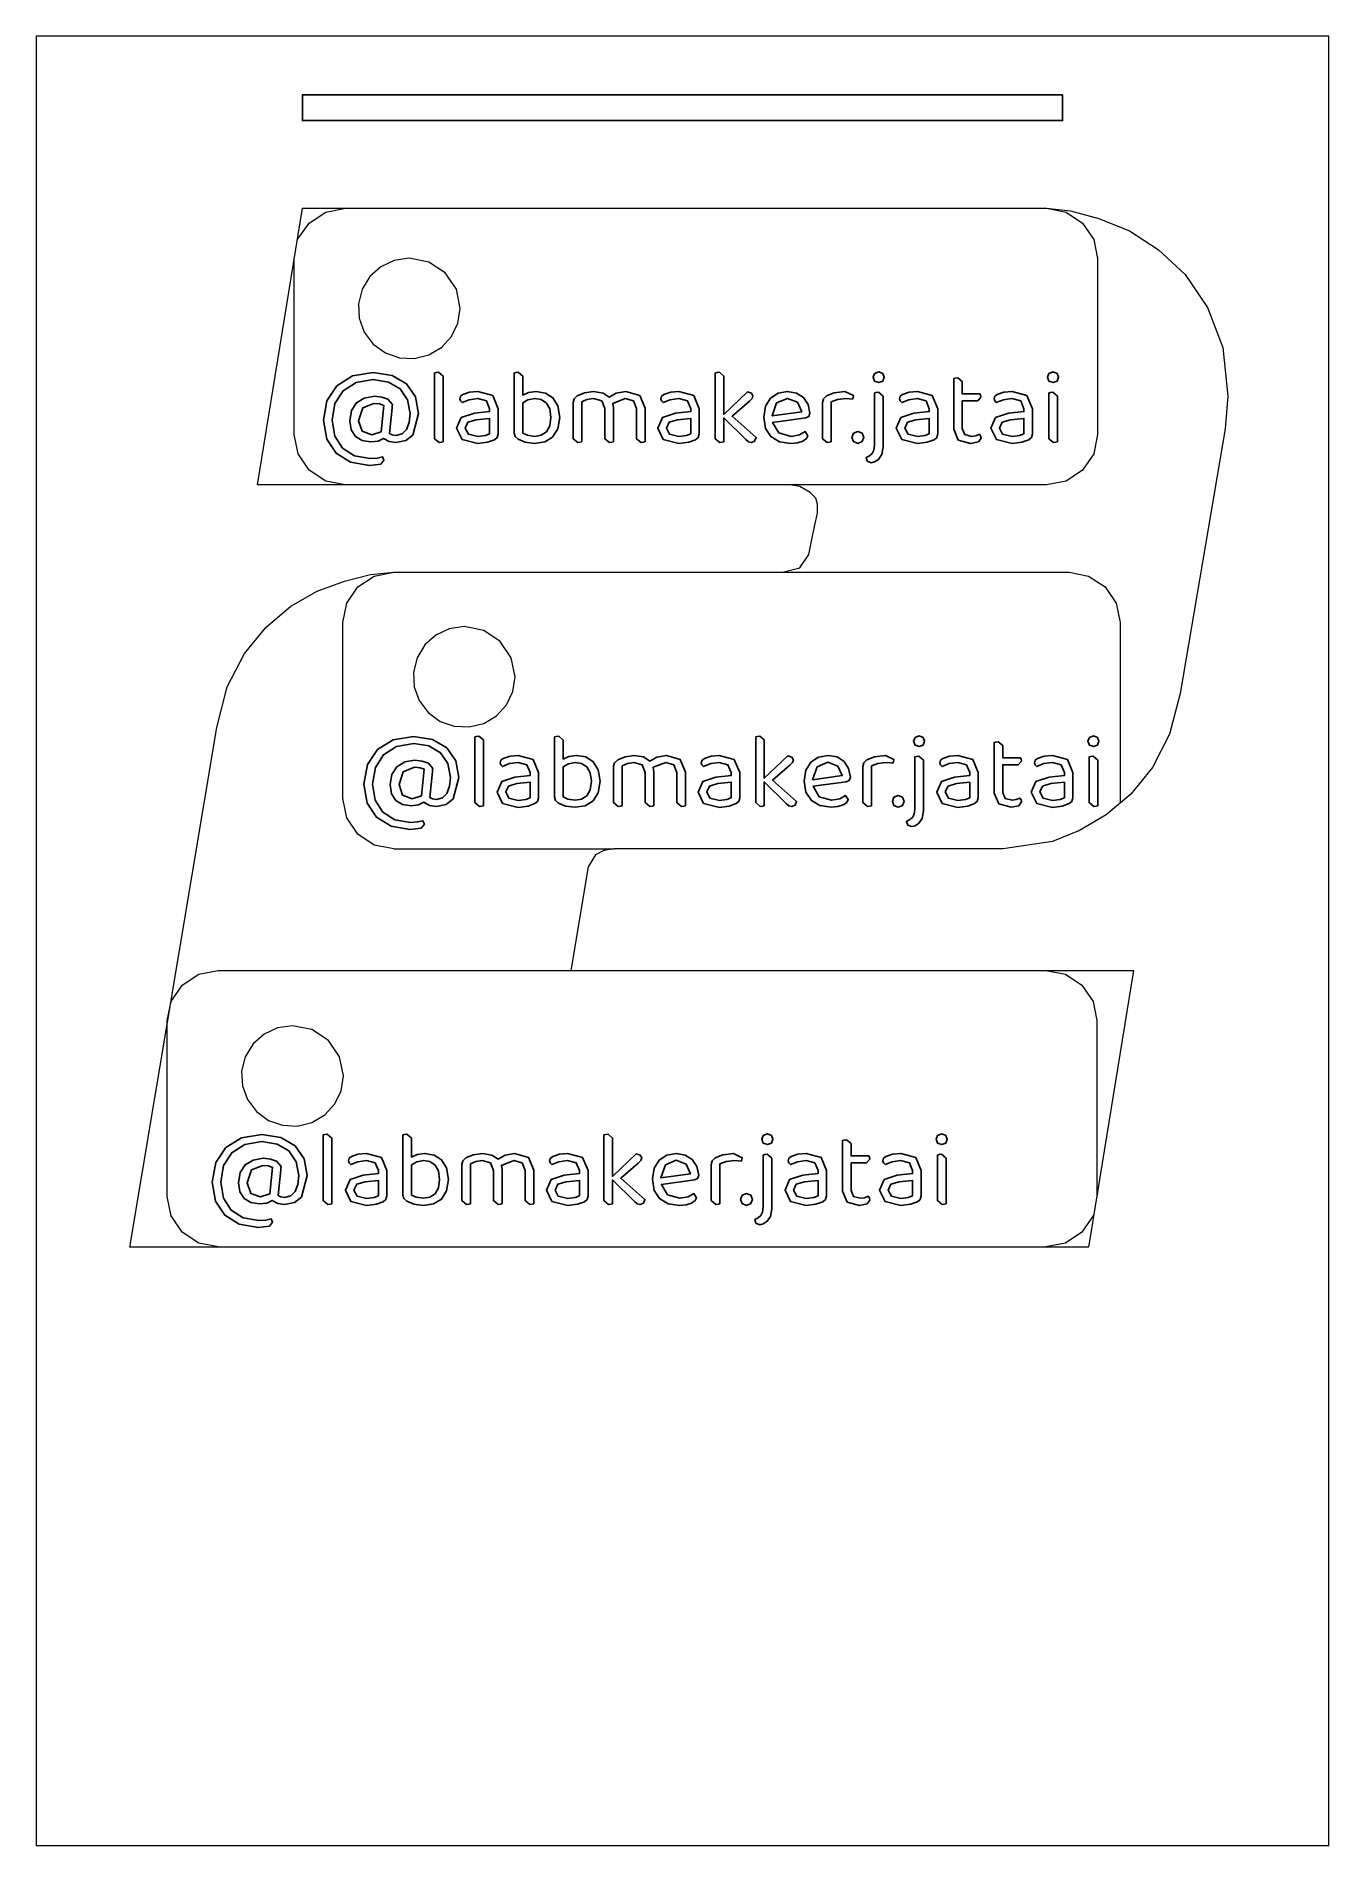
# Model space of a CAD drawing. Header units: millimetres. Extents: x 46.4 to 92.9, y 65 to 130.
import ezdxf

# ---------------------------------------------------------------- set-up
doc = ezdxf.new("R2010")
doc.units = ezdxf.units.MM
doc.layers.get('0').update_dxf_attribs({"linetype": 'CONTINUOUS', "lineweight": 25})
doc.layers.add('Corte', color=1, linetype='CONTINUOUS', lineweight=0)
doc.layers.add('Gravação', color=5, linetype='CONTINUOUS')

msp = doc.modelspace()

# ---------------------------------------------------------------- linework, layer by layer
for points in [[(59.217, 115.677), (59.349, 115.658), (59.57, 115.715), (59.728, 115.876), (59.825, 116.128), (59.856, 116.445), (59.763, 116.942), (59.496, 117.329), (59.081, 117.577), (58.535, 117.669), (57.923, 117.562), (57.454, 117.264), (57.159, 116.801), (57.055, 116.204), (57.152, 115.635), (57.431, 115.203), (57.861, 114.927), (58.419, 114.828), (58.678, 114.847), (58.868, 114.885), (58.919, 114.767), (58.802, 114.629), (58.395, 114.579), (57.721, 114.694), (57.202, 115.019), (56.865, 115.528), (56.749, 116.204), (56.873, 116.908), (57.233, 117.447), (57.795, 117.795), (58.531, 117.917), (59.213, 117.81), (59.725, 117.512), (60.05, 117.046), (60.162, 116.442), (59.957, 115.673), (59.702, 115.472), (59.349, 115.405), (59.108, 115.444), (58.903, 115.554), (58.709, 115.459), (58.442, 115.424), (58.132, 115.474), (57.896, 115.623), (57.744, 115.864), (57.69, 116.189), (57.752, 116.556), (57.934, 116.831), (58.213, 117.004), (58.581, 117.065), (58.845, 117.034), (59.062, 116.958), (59.221, 116.77), (59.217, 116.713), (59.213, 116.655), (59.12, 115.726)], [(60.984, 115.417), (60.899, 115.405), (60.732, 115.543), (60.732, 117.902), (60.79, 117.917), (60.875, 117.929), (61.042, 117.791), (61.042, 115.432)], [(64.72, 117.183), (64.987, 117.011), (65.165, 116.721), (65.231, 116.308), (65.165, 115.891), (64.979, 115.6), (64.696, 115.428), (64.332, 115.375), (63.987, 115.421), (63.739, 115.52), (63.627, 115.616), (63.596, 115.746), (63.596, 117.902), (63.654, 117.917), (63.743, 117.929), (63.906, 117.791), (63.906, 117.107), (64.107, 117.199), (64.386, 117.241), (64.386, 117.241)], [(71.071, 115.417), (70.986, 115.405), (70.819, 115.543), (70.819, 117.902), (70.877, 117.917), (70.966, 117.929), (71.129, 117.791), (71.129, 116.415), (71.978, 117.225), (72.121, 117.179), (72.175, 117.076), (72.141, 116.981), (72.048, 116.889), (71.424, 116.35), (72.288, 115.585), (72.234, 115.451), (72.117, 115.401), (72.009, 115.428), (71.912, 115.512), (71.129, 116.289), (71.129, 115.432), (71.129, 115.432)], [(76.543, 117.883), (76.69, 117.94), (76.833, 117.883), (76.887, 117.749), (76.833, 117.612), (76.69, 117.558), (76.543, 117.612), (76.488, 117.749), (76.488, 117.749)], [(79.55, 115.493), (79.383, 115.887), (79.383, 117.703), (79.441, 117.719), (79.53, 117.73), (79.693, 117.592), (79.693, 117.153), (80.329, 117.153), (80.352, 117.099), (80.364, 117.03), (80.247, 116.9), (79.693, 116.9), (79.693, 115.906), (79.778, 115.688), (80.026, 115.627), (80.173, 115.65), (80.309, 115.704), (80.352, 115.646), (80.371, 115.566), (80.27, 115.428), (79.991, 115.375), (79.991, 115.375)], [(82.805, 117.883), (82.952, 117.94), (83.096, 117.883), (83.15, 117.749), (83.096, 117.612), (82.952, 117.558), (82.805, 117.612), (82.751, 117.749), (82.751, 117.749)], [(62.825, 117.092), (63.022, 116.621), (63.022, 115.715), (62.988, 115.585), (62.891, 115.505), (62.643, 115.413), (62.294, 115.371), (61.728, 115.512), (61.531, 115.921), (61.697, 116.3), (62.166, 116.461), (62.716, 116.514), (62.716, 116.621), (62.6, 116.9), (62.286, 116.988), (61.98, 116.942), (61.724, 116.839), (61.666, 116.9), (61.643, 116.977), (61.67, 117.065), (61.755, 117.13), (61.995, 117.21), (62.29, 117.241), (62.29, 117.241)], [(67.878, 116.9), (67.587, 116.988), (67.138, 116.812), (67.161, 116.648), (67.161, 115.432), (67.099, 115.417), (67.018, 115.405), (66.851, 115.543), (66.851, 116.625), (66.742, 116.9), (66.448, 116.988), (66.212, 116.95), (66.026, 116.862), (66.026, 115.432), (65.967, 115.417), (65.882, 115.405), (65.716, 115.543), (65.716, 116.847), (65.747, 116.973), (65.863, 117.08), (66.126, 117.191), (66.452, 117.241), (66.789, 117.183), (67.014, 117.034), (67.266, 117.18), (67.611, 117.241), (68.11, 117.092), (68.296, 116.64), (68.296, 115.432), (68.234, 115.417), (68.153, 115.405), (67.986, 115.543), (67.986, 116.625), (67.986, 116.625)], [(70.048, 117.092), (70.246, 116.621), (70.246, 115.715), (70.211, 115.585), (70.114, 115.505), (69.866, 115.413), (69.517, 115.371), (68.951, 115.512), (68.754, 115.921), (68.92, 116.3), (69.389, 116.461), (69.94, 116.514), (69.94, 116.621), (69.823, 116.9), (69.509, 116.988), (69.203, 116.942), (68.948, 116.839), (68.889, 116.9), (68.866, 116.977), (68.893, 117.065), (68.978, 117.13), (69.219, 117.21), (69.513, 117.241), (69.513, 117.241)], [(73.1, 115.752), (73.547, 115.627), (73.842, 115.681), (74.051, 115.795), (74.144, 115.65), (74.094, 115.547), (73.962, 115.459), (73.768, 115.398), (73.532, 115.375), (73.129, 115.435), (72.819, 115.616), (72.624, 115.912), (72.559, 116.319), (72.621, 116.705), (72.799, 116.996), (73.074, 117.176), (73.419, 117.241), (73.741, 117.183), (73.993, 117.019), (74.159, 116.77), (74.221, 116.457), (74.183, 116.334), (74.074, 116.292), (72.881, 116.128)], [(74.923, 115.417), (74.838, 115.405), (74.671, 115.543), (74.671, 116.839), (74.702, 116.977), (74.814, 117.08), (75.086, 117.191), (75.477, 117.241), (75.787, 117.088), (75.775, 117.015), (75.744, 116.962), (75.644, 116.977), (75.52, 116.984), (75.206, 116.946), (74.981, 116.862), (74.981, 115.432)], [(76.36, 114.931), (76.453, 115.011), (76.512, 115.13), (76.535, 115.31), (76.535, 117.183), (76.593, 117.199), (76.682, 117.21), (76.845, 117.069), (76.845, 115.252), (76.798, 114.977), (76.682, 114.801), (76.543, 114.706), (76.415, 114.679), (76.279, 114.736), (76.236, 114.866), (76.236, 114.866)], [(78.616, 117.092), (78.813, 116.621), (78.813, 115.715), (78.779, 115.585), (78.682, 115.505), (78.434, 115.413), (78.085, 115.371), (77.519, 115.512), (77.322, 115.921), (77.488, 116.3), (77.957, 116.461), (78.507, 116.514), (78.507, 116.621), (78.391, 116.9), (78.077, 116.988), (77.771, 116.942), (77.515, 116.839), (77.457, 116.9), (77.434, 116.977), (77.461, 117.065), (77.546, 117.13), (77.787, 117.21), (78.081, 117.241), (78.081, 117.241)], [(82.014, 117.092), (82.212, 116.621), (82.212, 115.715), (82.177, 115.585), (82.08, 115.505), (81.832, 115.413), (81.484, 115.371), (80.918, 115.512), (80.72, 115.921), (80.887, 116.3), (81.356, 116.461), (81.906, 116.514), (81.906, 116.621), (81.79, 116.9), (81.476, 116.988), (81.17, 116.942), (80.914, 116.839), (80.856, 116.9), (80.833, 116.977), (80.86, 117.065), (80.945, 117.13), (81.185, 117.21), (81.48, 117.241), (81.48, 117.241)], [(83.049, 115.417), (82.964, 115.405), (82.797, 115.543), (82.797, 117.183), (82.855, 117.199), (82.945, 117.21), (83.107, 117.069), (83.107, 115.432)], [(58.132, 115.807), (58.485, 115.677), (58.818, 115.791), (58.915, 116.74), (58.764, 116.789), (58.562, 116.812), (58.159, 116.648), (58.008, 116.189), (58.008, 116.189)], [(64.092, 116.939), (63.906, 116.828), (63.906, 115.746), (64.073, 115.665), (64.332, 115.627), (64.569, 115.665), (64.755, 115.791), (64.875, 116.002), (64.917, 116.308), (64.875, 116.614), (64.755, 116.824), (64.569, 116.946), (64.34, 116.988), (64.34, 116.988)], [(73.024, 116.828), (72.861, 116.365), (73.927, 116.51), (73.776, 116.854), (73.415, 116.992), (73.415, 116.992)], [(62.561, 115.654), (62.716, 115.719), (62.716, 116.273), (62.236, 116.224), (61.937, 116.132), (61.84, 115.925), (61.953, 115.7), (62.294, 115.623), (62.294, 115.623)], [(69.784, 115.654), (69.939, 115.719), (69.939, 116.273), (69.459, 116.224), (69.16, 116.132), (69.064, 115.925), (69.176, 115.7), (69.517, 115.623), (69.517, 115.623)], [(75.783, 115.738), (75.942, 115.799), (76.097, 115.738), (76.151, 115.585), (76.097, 115.436), (75.942, 115.375), (75.783, 115.436), (75.729, 115.585), (75.729, 115.585)], [(78.352, 115.654), (78.507, 115.719), (78.507, 116.273), (78.027, 116.224), (77.728, 116.132), (77.631, 115.925), (77.744, 115.7), (78.085, 115.623), (78.085, 115.623)], [(81.751, 115.654), (81.906, 115.719), (81.906, 116.273), (81.425, 116.224), (81.127, 116.132), (81.03, 115.925), (81.142, 115.7), (81.483, 115.623), (81.483, 115.623)], [(60.669, 102.605), (60.801, 102.586), (61.022, 102.643), (61.18, 102.804), (61.277, 103.056), (61.308, 103.374), (61.215, 103.871), (60.948, 104.257), (60.533, 104.505), (59.987, 104.597), (59.375, 104.49), (58.906, 104.192), (58.611, 103.729), (58.507, 103.133), (58.604, 102.563), (58.883, 102.131), (59.313, 101.856), (59.871, 101.756), (60.13, 101.775), (60.32, 101.814), (60.371, 101.695), (60.254, 101.557), (59.847, 101.508), (59.173, 101.622), (58.654, 101.947), (58.317, 102.456), (58.201, 103.133), (58.325, 103.836), (58.685, 104.375), (59.247, 104.723), (59.983, 104.846), (60.665, 104.739), (61.177, 104.44), (61.502, 103.974), (61.614, 103.37), (61.409, 102.601), (61.154, 102.401), (60.801, 102.334), (60.56, 102.372), (60.355, 102.483), (60.161, 102.387), (59.894, 102.353), (59.584, 102.402), (59.348, 102.551), (59.196, 102.792), (59.142, 103.117), (59.204, 103.484), (59.386, 103.76), (59.665, 103.932), (60.033, 103.993), (60.297, 103.962), (60.514, 103.886), (60.673, 103.698), (60.669, 103.641), (60.665, 103.584), (60.572, 102.655)], [(62.436, 102.345), (62.351, 102.334), (62.184, 102.471), (62.184, 104.83), (62.242, 104.846), (62.327, 104.857), (62.494, 104.72), (62.494, 102.36)], [(66.172, 104.112), (66.439, 103.94), (66.617, 103.649), (66.683, 103.236), (66.617, 102.819), (66.431, 102.529), (66.148, 102.357), (65.784, 102.303), (65.439, 102.349), (65.191, 102.448), (65.079, 102.544), (65.048, 102.674), (65.048, 104.83), (65.106, 104.846), (65.195, 104.857), (65.358, 104.719), (65.358, 104.035), (65.559, 104.127), (65.838, 104.169), (65.838, 104.169)], [(72.523, 102.345), (72.438, 102.334), (72.271, 102.471), (72.271, 104.83), (72.329, 104.846), (72.418, 104.857), (72.581, 104.72), (72.581, 103.343), (73.43, 104.154), (73.573, 104.108), (73.627, 104.005), (73.593, 103.909), (73.5, 103.817), (72.876, 103.278), (73.74, 102.513), (73.686, 102.379), (73.569, 102.33), (73.461, 102.357), (73.364, 102.441), (72.581, 103.217), (72.581, 102.36), (72.581, 102.36)], [(77.995, 104.811), (78.142, 104.869), (78.285, 104.811), (78.339, 104.677), (78.285, 104.54), (78.142, 104.486), (77.995, 104.54), (77.94, 104.677), (77.94, 104.677)], [(81.002, 102.422), (80.835, 102.815), (80.835, 104.632), (80.893, 104.647), (80.982, 104.658), (81.145, 104.521), (81.145, 104.081), (81.781, 104.081), (81.804, 104.027), (81.816, 103.959), (81.699, 103.829), (81.145, 103.829), (81.145, 102.834), (81.23, 102.616), (81.478, 102.555), (81.625, 102.578), (81.761, 102.632), (81.804, 102.574), (81.823, 102.494), (81.722, 102.357), (81.443, 102.303), (81.443, 102.303)], [(84.257, 104.811), (84.404, 104.869), (84.548, 104.811), (84.602, 104.677), (84.548, 104.54), (84.404, 104.486), (84.257, 104.54), (84.203, 104.677), (84.203, 104.677)], [(64.277, 104.02), (64.474, 103.55), (64.474, 102.643), (64.44, 102.513), (64.343, 102.433), (64.095, 102.341), (63.746, 102.299), (63.18, 102.441), (62.983, 102.85), (63.149, 103.228), (63.618, 103.389), (64.168, 103.442), (64.168, 103.55), (64.052, 103.829), (63.738, 103.917), (63.432, 103.871), (63.176, 103.767), (63.118, 103.829), (63.095, 103.905), (63.122, 103.993), (63.207, 104.058), (63.447, 104.138), (63.742, 104.169), (63.742, 104.169)], [(69.33, 103.829), (69.039, 103.917), (68.59, 103.741), (68.613, 103.576), (68.613, 102.36), (68.551, 102.345), (68.47, 102.334), (68.303, 102.471), (68.303, 103.553), (68.194, 103.829), (67.9, 103.917), (67.664, 103.878), (67.478, 103.79), (67.478, 102.36), (67.419, 102.345), (67.334, 102.334), (67.168, 102.471), (67.168, 103.775), (67.199, 103.901), (67.315, 104.008), (67.578, 104.119), (67.904, 104.169), (68.241, 104.112), (68.466, 103.963), (68.718, 104.108), (69.063, 104.169), (69.562, 104.02), (69.748, 103.569), (69.748, 102.36), (69.686, 102.345), (69.605, 102.334), (69.438, 102.471), (69.438, 103.553), (69.438, 103.553)], [(71.5, 104.02), (71.698, 103.55), (71.698, 102.643), (71.663, 102.513), (71.566, 102.433), (71.318, 102.341), (70.969, 102.299), (70.403, 102.441), (70.206, 102.85), (70.372, 103.228), (70.841, 103.389), (71.392, 103.442), (71.392, 103.55), (71.275, 103.829), (70.961, 103.917), (70.655, 103.871), (70.4, 103.767), (70.341, 103.829), (70.318, 103.905), (70.345, 103.993), (70.43, 104.058), (70.671, 104.138), (70.965, 104.169), (70.965, 104.169)], [(74.552, 102.681), (74.999, 102.555), (75.294, 102.609), (75.503, 102.724), (75.596, 102.578), (75.546, 102.475), (75.414, 102.387), (75.22, 102.326), (74.984, 102.303), (74.581, 102.363), (74.271, 102.544), (74.076, 102.84), (74.011, 103.247), (74.073, 103.634), (74.251, 103.924), (74.526, 104.104), (74.871, 104.169), (75.193, 104.112), (75.445, 103.947), (75.611, 103.699), (75.673, 103.385), (75.635, 103.263), (75.526, 103.221), (74.333, 103.056)], [(76.375, 102.345), (76.29, 102.334), (76.123, 102.471), (76.123, 103.767), (76.154, 103.905), (76.266, 104.008), (76.538, 104.119), (76.929, 104.169), (77.239, 104.016), (77.227, 103.943), (77.196, 103.89), (77.096, 103.905), (76.972, 103.912), (76.658, 103.874), (76.433, 103.79), (76.433, 102.36)], [(77.812, 101.859), (77.905, 101.94), (77.964, 102.058), (77.987, 102.238), (77.987, 104.112), (78.045, 104.127), (78.134, 104.138), (78.297, 103.997), (78.297, 102.181), (78.25, 101.905), (78.134, 101.729), (77.995, 101.634), (77.867, 101.607), (77.731, 101.664), (77.688, 101.794), (77.688, 101.794)], [(80.068, 104.02), (80.265, 103.55), (80.265, 102.643), (80.231, 102.513), (80.134, 102.433), (79.886, 102.341), (79.537, 102.299), (78.971, 102.441), (78.774, 102.85), (78.94, 103.228), (79.409, 103.389), (79.959, 103.442), (79.959, 103.55), (79.843, 103.829), (79.529, 103.917), (79.223, 103.871), (78.967, 103.767), (78.909, 103.829), (78.886, 103.905), (78.913, 103.993), (78.998, 104.058), (79.239, 104.138), (79.533, 104.169), (79.533, 104.169)], [(83.466, 104.02), (83.664, 103.55), (83.664, 102.643), (83.629, 102.513), (83.532, 102.433), (83.284, 102.341), (82.936, 102.299), (82.37, 102.441), (82.172, 102.85), (82.339, 103.228), (82.808, 103.389), (83.358, 103.442), (83.358, 103.55), (83.242, 103.829), (82.928, 103.917), (82.622, 103.871), (82.366, 103.767), (82.308, 103.829), (82.285, 103.905), (82.312, 103.993), (82.397, 104.058), (82.637, 104.138), (82.932, 104.169), (82.932, 104.169)], [(84.501, 102.345), (84.416, 102.334), (84.249, 102.471), (84.249, 104.112), (84.307, 104.127), (84.397, 104.138), (84.559, 103.997), (84.559, 102.36)], [(59.584, 102.735), (59.937, 102.605), (60.27, 102.72), (60.367, 103.668), (60.216, 103.718), (60.014, 103.741), (59.611, 103.576), (59.46, 103.117), (59.46, 103.117)], [(65.544, 103.867), (65.358, 103.756), (65.358, 102.674), (65.525, 102.594), (65.784, 102.555), (66.021, 102.594), (66.207, 102.72), (66.327, 102.93), (66.369, 103.236), (66.327, 103.542), (66.207, 103.752), (66.021, 103.875), (65.792, 103.917), (65.792, 103.917)], [(74.476, 103.756), (74.313, 103.293), (75.379, 103.439), (75.228, 103.783), (74.867, 103.92), (74.867, 103.92)], [(64.013, 102.582), (64.168, 102.647), (64.168, 103.202), (63.688, 103.152), (63.389, 103.06), (63.292, 102.854), (63.405, 102.628), (63.746, 102.552), (63.746, 102.552)], [(71.236, 102.582), (71.391, 102.647), (71.391, 103.202), (70.911, 103.152), (70.612, 103.06), (70.516, 102.854), (70.628, 102.628), (70.969, 102.552), (70.969, 102.552)], [(77.235, 102.666), (77.394, 102.727), (77.549, 102.666), (77.603, 102.513), (77.549, 102.364), (77.394, 102.303), (77.235, 102.364), (77.181, 102.513), (77.181, 102.513)], [(79.804, 102.582), (79.959, 102.647), (79.959, 103.202), (79.479, 103.152), (79.18, 103.06), (79.083, 102.854), (79.196, 102.628), (79.537, 102.552), (79.537, 102.552)], [(83.203, 102.582), (83.358, 102.647), (83.358, 103.202), (82.877, 103.152), (82.579, 103.06), (82.482, 102.854), (82.594, 102.628), (82.935, 102.552), (82.935, 102.552)], [(55.22, 88.306), (55.352, 88.287), (55.573, 88.345), (55.732, 88.505), (55.828, 88.758), (55.859, 89.075), (55.766, 89.572), (55.499, 89.958), (55.084, 90.207), (54.538, 90.299), (53.926, 90.191), (53.457, 89.893), (53.162, 89.431), (53.058, 88.834), (53.155, 88.264), (53.434, 87.832), (53.864, 87.557), (54.422, 87.458), (54.681, 87.477), (54.871, 87.515), (54.922, 87.396), (54.805, 87.259), (54.399, 87.209), (53.724, 87.324), (53.205, 87.649), (52.868, 88.157), (52.752, 88.834), (52.876, 89.538), (53.236, 90.077), (53.798, 90.425), (54.534, 90.547), (55.216, 90.44), (55.728, 90.142), (56.053, 89.675), (56.166, 89.071), (55.96, 88.303), (55.705, 88.102), (55.352, 88.035), (55.112, 88.073), (54.906, 88.184), (54.712, 88.088), (54.445, 88.054), (54.135, 88.104), (53.899, 88.253), (53.748, 88.494), (53.693, 88.819), (53.755, 89.186), (53.937, 89.461), (54.216, 89.633), (54.584, 89.694), (54.848, 89.664), (55.065, 89.587), (55.224, 89.4), (55.22, 89.342), (55.217, 89.285), (55.123, 88.356)], [(56.987, 88.046), (56.902, 88.035), (56.735, 88.173), (56.735, 90.532), (56.793, 90.547), (56.879, 90.559), (57.045, 90.421), (57.045, 88.062)], [(60.723, 89.813), (60.99, 89.641), (61.168, 89.35), (61.234, 88.937), (61.168, 88.521), (60.982, 88.23), (60.7, 88.058), (60.335, 88.004), (59.99, 88.05), (59.742, 88.15), (59.63, 88.245), (59.599, 88.375), (59.599, 90.532), (59.657, 90.547), (59.746, 90.558), (59.909, 90.421), (59.909, 89.736), (60.111, 89.828), (60.39, 89.87), (60.39, 89.87)], [(67.074, 88.046), (66.989, 88.035), (66.822, 88.173), (66.822, 90.532), (66.88, 90.547), (66.97, 90.559), (67.132, 90.421), (67.132, 89.044), (67.981, 89.855), (68.124, 89.809), (68.179, 89.706), (68.144, 89.61), (68.051, 89.519), (67.427, 88.979), (68.291, 88.215), (68.237, 88.081), (68.12, 88.031), (68.012, 88.058), (67.915, 88.142), (67.132, 88.918), (67.132, 88.062), (67.132, 88.062)], [(72.546, 90.513), (72.693, 90.57), (72.836, 90.513), (72.891, 90.379), (72.836, 90.241), (72.693, 90.188), (72.546, 90.241), (72.491, 90.379), (72.491, 90.379)], [(75.553, 88.123), (75.386, 88.517), (75.386, 90.333), (75.444, 90.348), (75.533, 90.36), (75.696, 90.222), (75.696, 89.782), (76.332, 89.782), (76.355, 89.729), (76.367, 89.66), (76.25, 89.53), (75.696, 89.53), (75.696, 88.536), (75.781, 88.318), (76.029, 88.257), (76.177, 88.28), (76.312, 88.333), (76.355, 88.276), (76.374, 88.196), (76.273, 88.058), (75.994, 88.004), (75.995, 88.004)], [(78.808, 90.513), (78.955, 90.57), (79.099, 90.513), (79.153, 90.379), (79.099, 90.241), (78.955, 90.188), (78.808, 90.241), (78.754, 90.379), (78.754, 90.379)], [(58.828, 89.721), (59.026, 89.251), (59.026, 88.345), (58.991, 88.215), (58.894, 88.134), (58.646, 88.043), (58.297, 88), (57.731, 88.142), (57.534, 88.551), (57.7, 88.93), (58.169, 89.09), (58.719, 89.144), (58.719, 89.251), (58.603, 89.53), (58.289, 89.618), (57.983, 89.572), (57.727, 89.469), (57.669, 89.53), (57.646, 89.606), (57.673, 89.694), (57.758, 89.759), (57.999, 89.84), (58.293, 89.87), (58.293, 89.87)], [(63.881, 89.53), (63.59, 89.618), (63.141, 89.442), (63.164, 89.278), (63.164, 88.062), (63.102, 88.046), (63.021, 88.035), (62.854, 88.173), (62.854, 89.255), (62.746, 89.53), (62.451, 89.618), (62.215, 89.58), (62.029, 89.492), (62.029, 88.062), (61.971, 88.047), (61.885, 88.035), (61.719, 88.173), (61.719, 89.477), (61.75, 89.603), (61.866, 89.71), (62.129, 89.821), (62.455, 89.87), (62.792, 89.813), (63.017, 89.664), (63.269, 89.809), (63.614, 89.87), (64.113, 89.721), (64.299, 89.27), (64.299, 88.062), (64.238, 88.046), (64.156, 88.035), (63.99, 88.173), (63.99, 89.255), (63.989, 89.255)], [(66.051, 89.721), (66.249, 89.251), (66.249, 88.345), (66.214, 88.215), (66.117, 88.134), (65.869, 88.043), (65.52, 88), (64.954, 88.142), (64.757, 88.551), (64.923, 88.93), (65.392, 89.09), (65.943, 89.144), (65.943, 89.251), (65.826, 89.53), (65.512, 89.618), (65.206, 89.572), (64.951, 89.469), (64.892, 89.53), (64.869, 89.606), (64.896, 89.694), (64.982, 89.759), (65.222, 89.84), (65.516, 89.87), (65.516, 89.87)], [(69.103, 88.382), (69.55, 88.257), (69.845, 88.31), (70.054, 88.425), (70.147, 88.28), (70.097, 88.176), (69.965, 88.088), (69.771, 88.027), (69.535, 88.004), (69.132, 88.065), (68.822, 88.245), (68.627, 88.542), (68.562, 88.949), (68.624, 89.335), (68.802, 89.626), (69.077, 89.805), (69.422, 89.87), (69.744, 89.813), (69.996, 89.649), (70.162, 89.4), (70.224, 89.086), (70.186, 88.964), (70.077, 88.922), (68.884, 88.758)], [(70.926, 88.046), (70.841, 88.035), (70.674, 88.173), (70.674, 89.469), (70.705, 89.606), (70.817, 89.71), (71.089, 89.821), (71.48, 89.87), (71.79, 89.717), (71.778, 89.645), (71.747, 89.591), (71.647, 89.606), (71.523, 89.614), (71.209, 89.575), (70.984, 89.491), (70.984, 88.062)], [(72.363, 87.561), (72.456, 87.641), (72.515, 87.76), (72.538, 87.939), (72.538, 89.813), (72.596, 89.828), (72.685, 89.84), (72.848, 89.698), (72.848, 87.882), (72.801, 87.607), (72.685, 87.431), (72.546, 87.335), (72.418, 87.308), (72.282, 87.366), (72.239, 87.496), (72.239, 87.496)], [(74.619, 89.721), (74.817, 89.251), (74.817, 88.345), (74.782, 88.215), (74.685, 88.134), (74.437, 88.043), (74.088, 88), (73.522, 88.142), (73.325, 88.551), (73.491, 88.93), (73.96, 89.09), (74.51, 89.144), (74.51, 89.251), (74.394, 89.53), (74.08, 89.618), (73.774, 89.572), (73.518, 89.469), (73.46, 89.53), (73.437, 89.606), (73.464, 89.694), (73.549, 89.759), (73.79, 89.84), (74.084, 89.87), (74.084, 89.87)], [(78.018, 89.721), (78.215, 89.251), (78.215, 88.345), (78.18, 88.215), (78.083, 88.134), (77.835, 88.043), (77.487, 88), (76.921, 88.142), (76.723, 88.551), (76.89, 88.93), (77.359, 89.09), (77.909, 89.144), (77.909, 89.251), (77.793, 89.53), (77.479, 89.618), (77.173, 89.572), (76.917, 89.469), (76.859, 89.53), (76.836, 89.606), (76.863, 89.694), (76.948, 89.759), (77.188, 89.84), (77.483, 89.87), (77.483, 89.87)], [(79.052, 88.046), (78.967, 88.035), (78.8, 88.173), (78.8, 89.813), (78.858, 89.828), (78.948, 89.84), (79.11, 89.698), (79.11, 88.062)], [(54.135, 88.436), (54.488, 88.306), (54.821, 88.421), (54.918, 89.369), (54.767, 89.419), (54.565, 89.442), (54.162, 89.278), (54.011, 88.819), (54.011, 88.819)], [(60.095, 89.568), (59.909, 89.457), (59.909, 88.375), (60.076, 88.295), (60.335, 88.257), (60.572, 88.295), (60.758, 88.421), (60.878, 88.631), (60.92, 88.937), (60.878, 89.243), (60.758, 89.454), (60.572, 89.576), (60.343, 89.618), (60.343, 89.618)], [(69.027, 89.457), (68.864, 88.995), (69.93, 89.14), (69.779, 89.484), (69.418, 89.622), (69.418, 89.622)], [(58.564, 88.283), (58.719, 88.349), (58.719, 88.903), (58.239, 88.853), (57.94, 88.762), (57.843, 88.555), (57.956, 88.329), (58.297, 88.253), (58.297, 88.253)], [(65.787, 88.283), (65.942, 88.349), (65.942, 88.903), (65.462, 88.853), (65.164, 88.762), (65.067, 88.555), (65.179, 88.329), (65.52, 88.253), (65.52, 88.253)], [(71.786, 88.368), (71.945, 88.429), (72.1, 88.368), (72.154, 88.215), (72.1, 88.066), (71.945, 88.004), (71.786, 88.066), (71.732, 88.215), (71.732, 88.215)], [(74.355, 88.283), (74.51, 88.349), (74.51, 88.903), (74.03, 88.853), (73.731, 88.762), (73.634, 88.555), (73.747, 88.329), (74.088, 88.253), (74.088, 88.253)], [(77.754, 88.283), (77.909, 88.349), (77.909, 88.903), (77.428, 88.853), (77.13, 88.762), (77.033, 88.555), (77.145, 88.329), (77.486, 88.253), (77.486, 88.253)]]:
    msp.add_lwpolyline(points, close=True)
at = {"layer": 'Corte', "color": 1}
for p, q in [((92.857, 130), (46.429, 130)), ((46.429, 130), (46.429, 65)), ((92.857, 65), (92.857, 130)), ((54.374, 113.881), (55.99, 123.821)), ((55.99, 123.821), (82.72, 123.821)), ((56.235, 123.287), (56.829, 123.679)), ((56.829, 123.679), (57.539, 123.821)), ((57.82, 123.817), (57.82, 123.817)), ((82.72, 123.821), (83.58, 123.728)), ((82.72, 123.821), (83.423, 123.679)), ((83.423, 123.679), (84.016, 123.287)), ((83.58, 123.728), (84.596, 123.449)), ((55.804, 122.681), (56.235, 123.287)), ((84.016, 123.287), (84.413, 122.701)), ((84.596, 123.449), (85.703, 123.01)), ((85.703, 123.01), (86.732, 122.333)), ((84.413, 122.701), (84.553, 122.01)), ((86.732, 122.333), (87.696, 121.442)), ((55.699, 115.688), (55.698, 122.029)), ((84.553, 122.01), (84.553, 115.688)), ((87.696, 121.442), (88.504, 120.26)), ((88.504, 120.26), (89.051, 118.824)), ((89.051, 118.824), (89.234, 117.07)), ((89.234, 117.07), (89.181, 116.486)), ((89.181, 116.486), (89.129, 115.901)), ((89.129, 115.901), (87.514, 106.386)), ((55.838, 114.996), (55.699, 115.688)), ((84.553, 115.688), (84.413, 114.996)), ((56.235, 114.41), (55.838, 114.996)), ((56.829, 114.019), (56.235, 114.41)), ((84.016, 114.41), (83.423, 114.019)), ((84.413, 114.996), (84.016, 114.41)), ((73.497, 113.881), (54.374, 113.881)), ((57.53, 113.881), (56.829, 114.019)), ((73.862, 113.828), (73.497, 113.881)), ((74.227, 113.615), (73.862, 113.828)), ((83.423, 114.019), (82.722, 113.881)), ((74.435, 113.403), (74.227, 113.615)), ((74.487, 113.19), (74.435, 113.403)), ((74.487, 112.871), (74.487, 113.19)), ((74.383, 112.393), (74.487, 112.871)), ((74.175, 111.383), (74.279, 111.861)), ((74.279, 111.861), (74.383, 112.393)), ((73.862, 110.904), (74.175, 111.383)), ((57.501, 110.426), (58.439, 110.665)), ((57.978, 110.216), (58.572, 110.607)), ((58.439, 110.665), (59.272, 110.745)), ((58.572, 110.607), (59.272, 110.745)), ((59.272, 110.745), (59.272, 110.745)), ((59.272, 110.745), (73.237, 110.745)), ((73.237, 110.745), (73.862, 110.904)), ((83.529, 110.745), (84.23, 110.607)), ((84.23, 110.607), (84.824, 110.216)), ((55.573, 109.522), (56.524, 110.067)), ((56.524, 110.067), (57.501, 110.426)), ((57.581, 109.63), (57.978, 110.216)), ((84.824, 110.216), (85.221, 109.63)), ((54.687, 108.778), (55.573, 109.522)), ((57.442, 108.938), (57.581, 109.63)), ((85.221, 109.63), (85.36, 108.938)), ((53.905, 107.821), (54.687, 108.778)), ((57.442, 102.616), (57.442, 108.938)), ((85.36, 108.938), (85.36, 102.45)), ((53.293, 106.625), (53.905, 107.821)), ((52.915, 105.164), (53.293, 106.625)), ((87.514, 106.386), (87.136, 104.924)), ((49.789, 86.506), (52.915, 105.164)), ((87.136, 104.924), (86.524, 103.728)), ((86.524, 103.728), (85.742, 102.772)), ((85.742, 102.772), (84.857, 102.028)), ((57.581, 101.924), (57.442, 102.616)), ((57.978, 101.338), (57.581, 101.924)), ((83.906, 101.469), (82.929, 101.071)), ((84.857, 102.028), (83.906, 101.469)), ((58.572, 100.947), (57.978, 101.338)), ((59.272, 100.809), (58.572, 100.947)), ((66.815, 100.752), (66.515, 100.592)), ((67.192, 100.805), (66.815, 100.752)), ((81.157, 100.805), (67.192, 100.805)), ((82.929, 101.071), (81.157, 100.805)), ((66.255, 100.167), (65.629, 96.446)), ((66.515, 100.592), (66.255, 100.167)), ((51.674, 95.917), (52.267, 96.309)), ((52.267, 96.309), (52.968, 96.446)), ((52.968, 96.446), (52.968, 96.446)), ((65.629, 96.446), (85.847, 96.446)), ((82.698, 96.446), (83.398, 96.309)), ((83.398, 96.309), (83.992, 95.917)), ((85.847, 96.446), (84.231, 86.506)), ((51.277, 95.331), (51.674, 95.917)), ((83.992, 95.917), (84.389, 95.331)), ((51.137, 94.64), (51.277, 95.331)), ((84.389, 95.331), (84.529, 94.64)), ((51.137, 88.317), (51.137, 94.64)), ((84.529, 94.64), (84.529, 88.317)), ((51.277, 87.626), (51.137, 88.317)), ((51.674, 87.04), (51.277, 87.626)), ((84.42, 87.668), (83.992, 87.04)), ((84.231, 86.506), (49.789, 86.506)), ((52.267, 86.648), (51.674, 87.04)), ((52.968, 86.511), (52.267, 86.648)), ((83.398, 86.648), (82.698, 86.511)), ((83.992, 87.04), (83.398, 86.648)), ((92.857, 65), (46.429, 65))]:
    msp.add_line(p, q, dxfattribs=at)
at = {"layer": 'Corte'}
for p, q in [((82.722, 113.881), (73.497, 113.881)), ((73.237, 110.745), (83.529, 110.745)), ((59.272, 100.809), (67.192, 100.805)), ((52.968, 96.446), (65.629, 96.446))]:
    msp.add_line(p, q, dxfattribs=at)
for points in [[(59.292, 121.945), (58.812, 121.72), (58.417, 121.369), (58.138, 120.91), (58.007, 120.39), (58.034, 119.866), (58.212, 119.372), (58.535, 118.941), (58.971, 118.622), (59.472, 118.447), (60.003, 118.42), (60.53, 118.549), (60.995, 118.825), (61.351, 119.215), (61.579, 119.689), (61.66, 120.218), (61.52, 120.91), (61.124, 121.496), (60.53, 121.887), (59.829, 122.025), (59.829, 122.025)], [(61.265, 108.713), (60.785, 108.488), (60.39, 108.136), (60.11, 107.677), (59.979, 107.158), (60.006, 106.634), (60.184, 106.139), (60.507, 105.709), (60.944, 105.39), (61.445, 105.214), (61.976, 105.188), (62.502, 105.317), (62.967, 105.593), (63.324, 105.982), (63.552, 106.456), (63.632, 106.986), (63.493, 107.677), (63.096, 108.263), (62.502, 108.655), (61.802, 108.792), (61.802, 108.792)], [(55.093, 94.378), (54.613, 94.153), (54.219, 93.801), (53.939, 93.342), (53.808, 92.822), (53.835, 92.298), (54.013, 91.804), (54.336, 91.374), (54.772, 91.055), (55.273, 90.879), (55.804, 90.853), (56.331, 90.982), (56.796, 91.258), (57.152, 91.647), (57.381, 92.121), (57.461, 92.651), (57.322, 93.342), (56.925, 93.928), (56.331, 94.32), (55.63, 94.457), (55.63, 94.457)]]:
    msp.add_lwpolyline(points, close=True, dxfattribs=at)
at = {"layer": 'Gravação', "color": 1, "linetype": 'CONTINUOUS'}
msp.add_lwpolyline([(83.297, 127.895), (83.297, 126.966), (55.989, 126.966), (55.989, 127.895)], close=True, dxfattribs=at)

doc.saveas('drawing.dxf')
